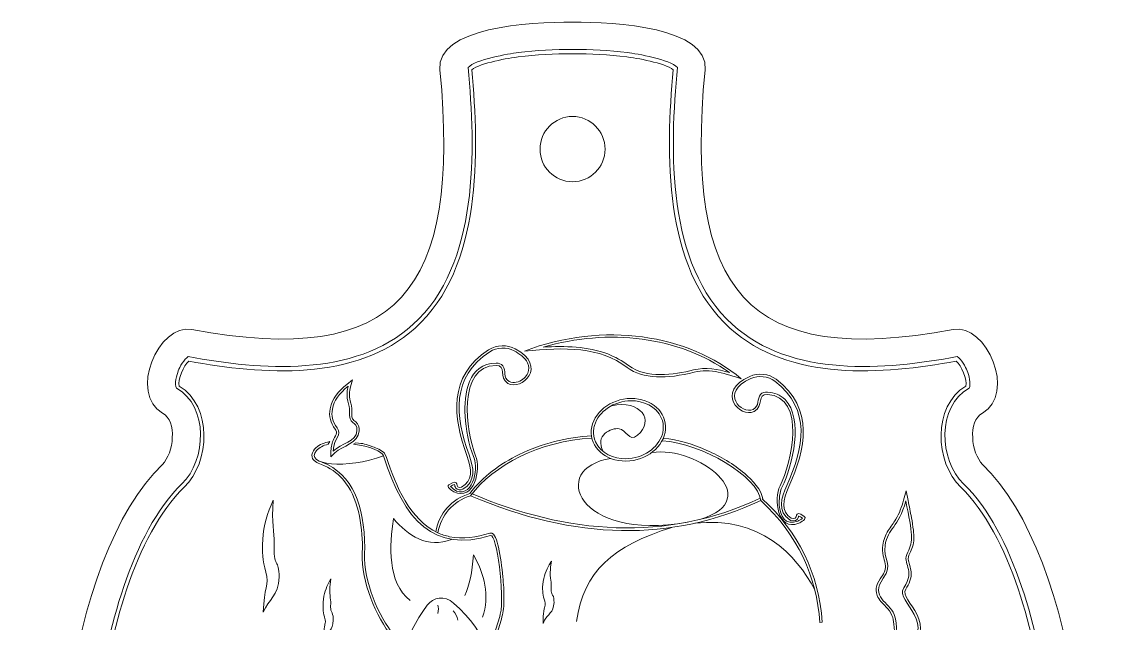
# Model space of a CAD drawing. Header units: millimetres. Extents: x -122 to 114, y -158 to 143.
# Drawn here: x -121.7 to 114.5, y 13.8 to 142.8 of the extents above; entities that cross this region are included whole.
import ezdxf

# ---------------------------------------------------------------- set-up
doc = ezdxf.new("R2010")
doc.units = ezdxf.units.MM
doc.header["$MEASUREMENT"] = 0
doc.layers.add('layer 1', color=7, linetype='Continuous')

msp = doc.modelspace()

# ---------------------------------------------------------------- linework, layer by layer
at = {"layer": 'layer 1', "color": 250, "lineweight": 20}
msp.add_ellipse((-3.5828, 115.5468), major_axis=(0, 6.9995), ratio=0.99707122, dxfattribs=at)
msp.add_open_spline([(-3.5934, -157.1901), (-24.7977, -157.7254), (-63.3817, -148.2724), (-71.129, -119.9138), (-71.129, -119.9138), (-78.3491, -93.4846), (-82.9464, -74.7906), (-99.5917, -56.9316), (-99.5917, -56.9316), (-121.6867, -33.2253), (-111.6519, 28.6851), (-91.5829, 47.9697), (-91.5829, 47.9697), (-89.0711, 50.3834), (-88.4017, 57.2121), (-91.5249, 58.9546), (-91.5249, 58.9546), (-98.8672, 63.0509), (-92.4483, 78.2326), (-85.2413, 76.8838), (-85.2413, 76.8838), (-40.8622, 68.5782), (-27.5218, 85.1053), (-32.0233, 132.5463), (-32.0233, 132.5463), (-32.8886, 141.6669), (-12.8746, 142.7893), (-3.5934, 142.7893), (-3.5934, 142.7893), (5.6878, 142.7893), (25.7018, 141.6669), (24.8365, 132.5463), (24.8365, 132.5463), (20.335, 85.1053), (33.6754, 68.5782), (78.0545, 76.8838), (78.0545, 76.8838), (85.2615, 78.2326), (91.6804, 63.0509), (84.3381, 58.9546), (84.3381, 58.9546), (81.2149, 57.2121), (81.8843, 50.3834), (84.3961, 47.9697), (84.3961, 47.9697), (104.4651, 28.6851), (114.4999, -33.2253), (92.4049, -56.9316), (92.4049, -56.9316), (75.7596, -74.7906), (71.1623, -93.4846), (63.9422, -119.9138), (63.9422, -119.9138), (56.1949, -148.2724), (17.6109, -157.7254), (-3.5934, -157.1901)], degree=3, knots=[0, 0, 0, 0, 0.07142857, 0.07142857, 0.07142857, 0.07142857, 0.14285714, 0.14285714, 0.14285714, 0.14285714, 0.21428571, 0.21428571, 0.21428571, 0.21428571, 0.28571429, 0.28571429, 0.28571429, 0.28571429, 0.35714286, 0.35714286, 0.35714286, 0.35714286, 0.42857143, 0.42857143, 0.42857143, 0.42857143, 0.5, 0.5, 0.5, 0.5, 0.57142857, 0.57142857, 0.57142857, 0.57142857, 0.64285714, 0.64285714, 0.64285714, 0.64285714, 0.71428571, 0.71428571, 0.71428571, 0.71428571, 0.78571429, 0.78571429, 0.78571429, 0.78571429, 0.85714286, 0.85714286, 0.85714286, 0.85714286, 0.92857143, 0.92857143, 0.92857143, 0.92857143, 1, 1, 1, 1], dxfattribs=at)
at = {"layer": 'layer 1', "color": 22, "lineweight": 20}
for points, knots in [([(81.4948, 64.3349), (81.9644, 65.0621), (81.3734, 67.2955), (81.0937, 68.0071), (81.0937, 68.0071), (80.7868, 68.7879), (79.7967, 70.6115), (78.9343, 71.0658), (78.9343, 71.0658), (63.4337, 68.1881), (43.3989, 66.4985), (30.7468, 77.9156), (30.7468, 77.9156), (16.4928, 90.7781), (17.2655, 115.5359), (18.9133, 133.0356), (18.9133, 133.0356), (17.3655, 134.7781), (10.1925, 135.9845), (8.1835, 136.2418), (8.1835, 136.2418), (4.3197, 136.7369), (0.3535, 136.9197), (-3.5416, 136.9197), (-3.5416, 136.9197), (-7.4366, 136.9197), (-11.4028, 136.7369), (-15.2666, 136.2418), (-15.2666, 136.2418), (-17.2756, 135.9845), (-24.4488, 134.7781), (-25.9965, 133.0355), (-25.9965, 133.0355), (-24.3488, 115.5408), (-23.5745, 90.7794), (-37.8299, 77.9156), (-37.8299, 77.9156), (-50.482, 66.4985), (-70.5168, 68.1881), (-86.0175, 71.0658), (-86.0175, 71.0658), (-86.8798, 70.6115), (-87.8699, 68.7879), (-88.1768, 68.0071), (-88.1768, 68.0071), (-88.4565, 67.2955), (-89.0475, 65.0621), (-88.5779, 64.3349), (-88.5779, 64.3349), (-88.5735, 64.3323), (-88.5691, 64.3298), (-88.565, 64.3275), (-88.565, 64.3275), (-81.619, 60.4523), (-82.1209, 48.8334), (-87.3924, 43.7676), (-87.3924, 43.7676), (-98.1765, 33.4051), (-103.806, 11.2104), (-105.3823, -3.1796), (-105.3823, -3.1796), (-107.0459, -18.3658), (-106.2192, -40.8494), (-95.1697, -52.7046), (-95.1697, -52.7046), (-77.1089, -72.0824), (-72.0999, -93.3357), (-65.3077, -118.1984), (-65.3077, -118.1984), (-58.8461, -141.8507), (-25.1148, -151.6032), (-3.6921, -151.0624), (-3.6921, -151.0624), (-3.6921, -151.0624), (-3.5416, -151.0586), (-3.5416, -151.0586), (-3.5416, -151.0586), (-3.5416, -151.0586), (-3.391, -151.0624), (-3.391, -151.0624), (-3.391, -151.0624), (18.0317, -151.6032), (51.763, -141.8507), (58.2246, -118.1984), (58.2246, -118.1984), (65.0168, -93.3357), (70.0257, -72.0824), (88.0866, -52.7046), (88.0866, -52.7046), (99.1361, -40.8494), (99.9628, -18.3658), (98.2992, -3.1796), (98.2992, -3.1796), (96.7229, 11.2104), (91.0934, 33.4051), (80.3093, 43.7677), (80.3093, 43.7677), (75.0378, 48.8334), (74.5359, 60.4523), (81.4819, 64.3275), (81.4819, 64.3275), (81.486, 64.3298), (81.4904, 64.3323), (81.4948, 64.3349)], [0, 0, 0, 0, 0.03846154, 0.03846154, 0.03846154, 0.03846154, 0.07692308, 0.07692308, 0.07692308, 0.07692308, 0.11538462, 0.11538462, 0.11538462, 0.11538462, 0.15384615, 0.15384615, 0.15384615, 0.15384615, 0.19230769, 0.19230769, 0.19230769, 0.19230769, 0.23076923, 0.23076923, 0.23076923, 0.23076923, 0.26923077, 0.26923077, 0.26923077, 0.26923077, 0.30769231, 0.30769231, 0.30769231, 0.30769231, 0.34615385, 0.34615385, 0.34615385, 0.34615385, 0.38461538, 0.38461538, 0.38461538, 0.38461538, 0.42307692, 0.42307692, 0.42307692, 0.42307692, 0.46153846, 0.46153846, 0.46153846, 0.46153846, 0.5, 0.5, 0.5, 0.5, 0.53846154, 0.53846154, 0.53846154, 0.53846154, 0.57692308, 0.57692308, 0.57692308, 0.57692308, 0.61538462, 0.61538462, 0.61538462, 0.61538462, 0.65384615, 0.65384615, 0.65384615, 0.65384615, 0.69230769, 0.69230769, 0.69230769, 0.69230769, 0.73076923, 0.73076923, 0.73076923, 0.73076923, 0.76923077, 0.76923077, 0.76923077, 0.76923077, 0.80769231, 0.80769231, 0.80769231, 0.80769231, 0.84615385, 0.84615385, 0.84615385, 0.84615385, 0.88461538, 0.88461538, 0.88461538, 0.88461538, 0.92307692, 0.92307692, 0.92307692, 0.92307692, 0.96153846, 0.96153846, 0.96153846, 0.96153846, 1, 1, 1, 1]), ([(80.7876, 64.7495), (81.1, 66.08), (79.8296, 69.1729), (78.6961, 70.088), (78.6961, 70.088), (62.9617, 67.1968), (42.945, 65.6553), (30.1614, 77.1909), (30.1614, 77.1909), (15.7798, 90.1685), (16.3806, 114.7929), (18.0286, 132.5646), (18.0286, 132.5646), (16.1214, 134.0436), (9.9676, 135.0702), (8.0306, 135.3184), (8.0306, 135.3184), (4.2003, 135.8091), (0.2677, 135.9898), (-3.5934, 135.9898), (-3.5934, 135.9898), (-7.4545, 135.9898), (-11.3871, 135.8091), (-15.2174, 135.3184), (-15.2174, 135.3184), (-17.1544, 135.0702), (-23.3082, 134.0436), (-25.2154, 132.5646), (-25.2154, 132.5646), (-23.5674, 114.7929), (-22.9667, 90.1685), (-37.3482, 77.1909), (-37.3482, 77.1909), (-50.1318, 65.6553), (-70.1485, 67.1968), (-85.8829, 70.088), (-85.8829, 70.088), (-87.0164, 69.1729), (-88.2868, 66.08), (-87.9744, 64.7495), (-87.9744, 64.7495), (-80.8151, 60.4715), (-81.2982, 48.436), (-86.8925, 43.06), (-86.8925, 43.06), (-97.521, 32.847), (-103.0882, 10.7811), (-104.6413, -3.397), (-104.6413, -3.397), (-106.2757, -18.317), (-105.5027, -40.6324), (-94.6389, -52.2883), (-94.6389, -52.2883), (-76.4675, -71.7847), (-71.4237, -93.1035), (-64.5903, -118.117), (-64.5903, -118.117), (-58.2383, -141.3682), (-24.7829, -150.9233), (-3.764, -150.3928), (-3.764, -150.3928), (-3.764, -150.3928), (-3.5934, -150.3884), (-3.5934, -150.3884), (-3.5934, -150.3884), (-3.5934, -150.3884), (-3.4228, -150.3928), (-3.4228, -150.3928), (-3.4228, -150.3928), (17.5961, -150.9233), (51.0515, -141.3682), (57.4035, -118.117), (57.4035, -118.117), (64.2369, -93.1035), (69.2807, -71.7847), (87.4521, -52.2883), (87.4521, -52.2883), (98.3159, -40.6324), (99.0889, -18.317), (97.4545, -3.397), (97.4545, -3.397), (95.9014, 10.7811), (90.3342, 32.847), (79.7056, 43.06), (79.7056, 43.06), (74.1114, 48.436), (73.6283, 60.4715), (80.7876, 64.7495)], [0, 0, 0, 0, 0.04545455, 0.04545455, 0.04545455, 0.04545455, 0.09090909, 0.09090909, 0.09090909, 0.09090909, 0.13636364, 0.13636364, 0.13636364, 0.13636364, 0.18181818, 0.18181818, 0.18181818, 0.18181818, 0.22727273, 0.22727273, 0.22727273, 0.22727273, 0.27272727, 0.27272727, 0.27272727, 0.27272727, 0.31818182, 0.31818182, 0.31818182, 0.31818182, 0.36363636, 0.36363636, 0.36363636, 0.36363636, 0.40909091, 0.40909091, 0.40909091, 0.40909091, 0.45454545, 0.45454545, 0.45454545, 0.45454545, 0.5, 0.5, 0.5, 0.5, 0.54545455, 0.54545455, 0.54545455, 0.54545455, 0.59090909, 0.59090909, 0.59090909, 0.59090909, 0.63636364, 0.63636364, 0.63636364, 0.63636364, 0.68181818, 0.68181818, 0.68181818, 0.68181818, 0.72727273, 0.72727273, 0.72727273, 0.72727273, 0.77272727, 0.77272727, 0.77272727, 0.77272727, 0.81818182, 0.81818182, 0.81818182, 0.81818182, 0.86363636, 0.86363636, 0.86363636, 0.86363636, 0.90909091, 0.90909091, 0.90909091, 0.90909091, 0.95454545, 0.95454545, 0.95454545, 0.95454545, 1, 1, 1, 1]), ([(32.5637, 66.3288), (29.5081, 67.3127), (25.9787, 68.608), (22.4932, 67.7284), (22.4932, 67.7284), (16.6339, 66.2496), (11.545, 66.2017), (8.155, 68.7442), (8.155, 68.7442), (2.2086, 73.2039), (-5.1562, 73.0882), (-13.8938, 72.2609), (-13.8938, 72.2609), (2.9915, 78.6715), (21.3121, 75.881), (32.5637, 66.3288)], [0, 0, 0, 0, 0.25, 0.25, 0.25, 0.25, 0.5, 0.5, 0.5, 0.5, 0.75, 0.75, 0.75, 0.75, 1, 1, 1, 1]), ([(-9.8596, 73.0907), (-5.1913, 73.3794), (-0.312, 73.2718), (3.9604, 71.6267), (3.9604, 71.6267), (5.5703, 71.0068), (7.0722, 70.1806), (8.4535, 69.1446), (8.4535, 69.1446), (12.2535, 66.2947), (18.0952, 67.1339), (22.3716, 68.2132), (22.3716, 68.2132), (24.9846, 68.8727), (27.5652, 68.3742), (30.0811, 67.6355), (30.0811, 67.6355), (24.6083, 71.5699), (18.0278, 73.8904), (11.3812, 74.7854), (11.3812, 74.7854), (4.2863, 75.7407), (-2.9944, 75.1096), (-9.8596, 73.0907)], [0, 0, 0, 0, 0.16666667, 0.16666667, 0.16666667, 0.16666667, 0.33333333, 0.33333333, 0.33333333, 0.33333333, 0.5, 0.5, 0.5, 0.5, 0.66666667, 0.66666667, 0.66666667, 0.66666667, 0.83333333, 0.83333333, 0.83333333, 0.83333333, 1, 1, 1, 1]), ([(-29.0582, 42.1093), (-29.4928, 42.3238), (-30.7841, 43.1863), (-30.1191, 43.6013), (-30.1191, 43.6013), (-27.4521, 45.2652), (-29.2272, 42.5651), (-27.3715, 43.0616), (-27.3715, 43.0616), (-24.9616, 44.456), (-25.1529, 46.7586), (-26.2601, 49.8361), (-26.2601, 49.8361), (-29.2069, 58.0275), (-30.3545, 66.8168), (-21.6069, 72.5295), (-21.6069, 72.5295), (-19.8637, 73.6683), (-17.5479, 73.6292), (-15.8885, 72.7525), (-15.8885, 72.7525), (-8.7708, 68.9908), (-14.5201, 63.6171), (-17.4502, 65.3334), (-17.4502, 65.3334), (-19.5466, 66.5615), (-17.6459, 69.1856), (-19.9844, 69.1763), (-19.9844, 69.1763), (-28.3885, 69.1429), (-26.4653, 54.9415), (-24.3669, 49.8191), (-24.3669, 49.8191), (-23.2246, 47.0309), (-24.6066, 39.9121), (-29.0582, 42.1093)], [0, 0, 0, 0, 0.11111111, 0.11111111, 0.11111111, 0.11111111, 0.22222222, 0.22222222, 0.22222222, 0.22222222, 0.33333333, 0.33333333, 0.33333333, 0.33333333, 0.44444444, 0.44444444, 0.44444444, 0.44444444, 0.55555556, 0.55555556, 0.55555556, 0.55555556, 0.66666667, 0.66666667, 0.66666667, 0.66666667, 0.77777778, 0.77777778, 0.77777778, 0.77777778, 0.88888889, 0.88888889, 0.88888889, 0.88888889, 1, 1, 1, 1]), ([(-28.9223, 43.6426), (-29.1302, 43.5986), (-29.532, 43.3716), (-29.7514, 43.2401), (-29.7514, 43.2401), (-29.5628, 42.9981), (-28.6967, 42.3363), (-28.5109, 42.2446), (-28.5109, 42.2446), (-24.5302, 40.8433), (-23.7867, 48.0672), (-24.8281, 49.6291), (-24.8281, 49.6291), (-25.8771, 52.1899), (-26.4676, 55.5506), (-26.6247, 58.3022), (-26.6247, 58.3022), (-26.8924, 62.9922), (-26.0208, 69.6522), (-19.9864, 69.6762), (-19.9864, 69.6762), (-19.4222, 69.6784), (-18.8615, 69.5474), (-18.5096, 69.0689), (-18.5096, 69.0689), (-17.7737, 68.0685), (-18.5544, 66.5593), (-17.1987, 65.7652), (-17.1987, 65.7652), (-17.0696, 65.6895), (-16.9319, 65.6307), (-16.7885, 65.5884), (-16.7885, 65.5884), (-15.8046, 65.2986), (-14.6683, 65.7856), (-13.9522, 66.4598), (-13.9522, 66.4598), (-13.6373, 66.7562), (-13.3722, 67.1117), (-13.1968, 67.5085), (-13.1968, 67.5085), (-12.8694, 68.2489), (-12.9019, 69.0152), (-13.2535, 69.7412), (-13.2535, 69.7412), (-13.8057, 70.8812), (-15.0363, 71.737), (-16.121, 72.3101), (-16.121, 72.3101), (-17.709, 73.1493), (-19.8225, 73.0986), (-21.3348, 72.1106), (-21.3348, 72.1106), (-29.6745, 66.6642), (-28.7844, 58.3262), (-25.7912, 50.0058), (-25.7912, 50.0058), (-24.8135, 47.2884), (-24.1881, 44.3263), (-27.1225, 42.6286), (-27.1225, 42.6286), (-27.5525, 42.3793), (-28.2908, 42.4738), (-28.61, 42.8727), (-28.61, 42.8727), (-28.7964, 43.1054), (-28.8346, 43.3716), (-28.9223, 43.6426)], [0, 0, 0, 0, 0.05882353, 0.05882353, 0.05882353, 0.05882353, 0.11764706, 0.11764706, 0.11764706, 0.11764706, 0.17647059, 0.17647059, 0.17647059, 0.17647059, 0.23529412, 0.23529412, 0.23529412, 0.23529412, 0.29411765, 0.29411765, 0.29411765, 0.29411765, 0.35294118, 0.35294118, 0.35294118, 0.35294118, 0.41176471, 0.41176471, 0.41176471, 0.41176471, 0.47058824, 0.47058824, 0.47058824, 0.47058824, 0.52941176, 0.52941176, 0.52941176, 0.52941176, 0.58823529, 0.58823529, 0.58823529, 0.58823529, 0.64705882, 0.64705882, 0.64705882, 0.64705882, 0.70588235, 0.70588235, 0.70588235, 0.70588235, 0.76470588, 0.76470588, 0.76470588, 0.76470588, 0.82352941, 0.82352941, 0.82352941, 0.82352941, 0.88235294, 0.88235294, 0.88235294, 0.88235294, 0.94117647, 0.94117647, 0.94117647, 0.94117647, 1, 1, 1, 1]), ([(44.9526, 35.3533), (45.4039, 35.5373), (46.7654, 36.3082), (46.1378, 36.7677), (46.1378, 36.7677), (43.621, 38.6105), (45.16, 35.796), (43.3522, 36.419), (43.3522, 36.419), (41.0684, 37.9753), (41.4563, 40.2579), (42.8234, 43.25), (42.8234, 43.25), (46.4626, 51.2141), (48.3586, 59.8984), (40.1257, 66.1972), (40.1257, 66.1972), (38.4851, 67.4527), (36.1726, 67.5733), (34.4433, 66.8134), (34.4433, 66.8134), (27.0246, 63.5534), (32.2974, 57.7994), (35.3654, 59.3086), (35.3654, 59.3086), (37.5608, 60.3888), (35.8903, 63.1363), (38.221, 62.9656), (38.221, 62.9656), (46.5975, 62.3532), (43.465, 48.3262), (40.9345, 43.3636), (40.9345, 43.3636), (39.557, 40.6623), (40.3259, 33.4693), (44.9526, 35.3533)], [0, 0, 0, 0, 0.11111111, 0.11111111, 0.11111111, 0.11111111, 0.22222222, 0.22222222, 0.22222222, 0.22222222, 0.33333333, 0.33333333, 0.33333333, 0.33333333, 0.44444444, 0.44444444, 0.44444444, 0.44444444, 0.55555556, 0.55555556, 0.55555556, 0.55555556, 0.66666667, 0.66666667, 0.66666667, 0.66666667, 0.77777778, 0.77777778, 0.77777778, 0.77777778, 0.88888889, 0.88888889, 0.88888889, 0.88888889, 1, 1, 1, 1]), ([(45.7397, 36.4384), (45.5341, 36.5829), (45.152, 36.8372), (44.9516, 36.8924), (44.9516, 36.8924), (44.9191, 36.8167), (44.884, 36.7046), (44.8664, 36.6567), (44.8664, 36.6567), (44.5729, 35.8595), (43.9893, 35.6708), (43.1902, 35.9461), (43.1902, 35.9461), (43.1902, 35.9461), (43.1272, 35.9679), (43.1272, 35.9679), (43.1272, 35.9679), (43.1272, 35.9679), (43.072, 36.0054), (43.072, 36.0054), (43.072, 36.0054), (40.2671, 37.9169), (41.1777, 40.8484), (42.3702, 43.4583), (42.3702, 43.4583), (46.0172, 51.4395), (47.7223, 59.7564), (39.8233, 65.7997), (39.8233, 65.7997), (38.388, 66.8981), (36.2825, 67.0757), (34.6434, 66.3554), (34.6434, 66.3554), (27.8698, 63.379), (32.6584, 58.5339), (35.1459, 59.7575), (35.1459, 59.7575), (36.5716, 60.459), (35.9219, 62.0136), (36.7365, 62.961), (36.7365, 62.961), (37.1246, 63.4124), (37.6924, 63.5055), (38.2573, 63.4642), (38.2573, 63.4642), (39.684, 63.36), (40.9889, 62.8747), (42.0135, 61.8512), (42.0135, 61.8512), (45.997, 57.872), (43.6412, 47.5738), (41.3784, 43.1359), (41.3784, 43.1359), (40.8686, 42.1365), (40.6674, 40.3004), (40.7503, 39.198), (40.7503, 39.198), (40.9208, 36.927), (42.0343, 34.7046), (44.765, 35.8164), (44.765, 35.8164), (44.959, 35.8955), (45.53, 36.208), (45.7397, 36.4384)], [0, 0, 0, 0, 0.0625, 0.0625, 0.0625, 0.0625, 0.125, 0.125, 0.125, 0.125, 0.1875, 0.1875, 0.1875, 0.1875, 0.25, 0.25, 0.25, 0.25, 0.3125, 0.3125, 0.3125, 0.3125, 0.375, 0.375, 0.375, 0.375, 0.4375, 0.4375, 0.4375, 0.4375, 0.5, 0.5, 0.5, 0.5, 0.5625, 0.5625, 0.5625, 0.5625, 0.625, 0.625, 0.625, 0.625, 0.6875, 0.6875, 0.6875, 0.6875, 0.75, 0.75, 0.75, 0.75, 0.8125, 0.8125, 0.8125, 0.8125, 0.875, 0.875, 0.875, 0.875, 0.9375, 0.9375, 0.9375, 0.9375, 1, 1, 1, 1]), ([(-51.2191, 64.6073), (-51.4969, 63.5699), (-51.5362, 62.6432), (-51.2967, 61.5987), (-51.2967, 61.5987), (-51.1367, 60.9011), (-50.8221, 60.1306), (-50.9138, 59.4105), (-50.9138, 59.4105), (-50.9756, 58.9248), (-51.0265, 58.2105), (-50.7809, 57.7608), (-50.7809, 57.7608), (-50.6257, 57.477), (-50.3447, 57.3008), (-50.1052, 57.0962), (-50.1052, 57.0962), (-49.4736, 56.5563), (-49.303, 55.9461), (-49.3454, 55.1263), (-49.3454, 55.1263), (-49.4835, 52.4458), (-52.9769, 51.988), (-54.5683, 50.4647), (-54.5683, 50.4647), (-54.5683, 50.4647), (-55.4613, 49.6099), (-55.4613, 49.6099), (-55.4613, 49.6099), (-55.4613, 49.6099), (-55.4106, 50.847), (-55.4106, 50.847), (-55.4106, 50.847), (-55.3724, 51.7764), (-55.1821, 52.5917), (-54.7875, 53.4314), (-54.7875, 53.4314), (-54.6295, 53.7676), (-54.2817, 54.3382), (-54.2337, 54.6932), (-54.2337, 54.6932), (-54.1928, 54.9952), (-54.35, 55.2793), (-54.5148, 55.5197), (-54.5148, 55.5197), (-55.4909, 56.944), (-55.8977, 58.1854), (-55.5921, 59.9033), (-55.5921, 59.9033), (-55.187, 62.1824), (-53.7487, 63.6997), (-52.0166, 65.1236), (-52.0166, 65.1236), (-52.0166, 65.1236), (-50.8165, 66.1102), (-50.8165, 66.1102), (-50.8165, 66.1102), (-50.8165, 66.1102), (-51.2191, 64.6073), (-51.2191, 64.6073)], [0, 0, 0, 0, 0.06666667, 0.06666667, 0.06666667, 0.06666667, 0.13333333, 0.13333333, 0.13333333, 0.13333333, 0.2, 0.2, 0.2, 0.2, 0.26666667, 0.26666667, 0.26666667, 0.26666667, 0.33333333, 0.33333333, 0.33333333, 0.33333333, 0.4, 0.4, 0.4, 0.4, 0.46666667, 0.46666667, 0.46666667, 0.46666667, 0.53333333, 0.53333333, 0.53333333, 0.53333333, 0.6, 0.6, 0.6, 0.6, 0.66666667, 0.66666667, 0.66666667, 0.66666667, 0.73333333, 0.73333333, 0.73333333, 0.73333333, 0.8, 0.8, 0.8, 0.8, 0.86666667, 0.86666667, 0.86666667, 0.86666667, 0.93333333, 0.93333333, 0.93333333, 0.93333333, 1, 1, 1, 1]), ([(-54.9125, 50.8264), (-54.7877, 53.8671), (-52.9574, 54.1298), (-54.1039, 55.8029), (-54.1039, 55.8029), (-55.0738, 57.2182), (-55.3665, 58.3249), (-55.1014, 59.8155), (-55.1014, 59.8155), (-54.7674, 61.6942), (-53.7047, 63.0894), (-51.7005, 64.737), (-51.7005, 64.737), (-52.4591, 61.9052), (-51.2579, 60.6554), (-51.4083, 59.4738), (-51.4083, 59.4738), (-51.8232, 56.2127), (-49.7226, 57.4886), (-49.8432, 55.1521), (-49.8432, 55.1521), (-49.9629, 52.8285), (-53.2658, 52.4026), (-54.9125, 50.8264)], [0, 0, 0, 0, 0.16666667, 0.16666667, 0.16666667, 0.16666667, 0.33333333, 0.33333333, 0.33333333, 0.33333333, 0.5, 0.5, 0.5, 0.5, 0.66666667, 0.66666667, 0.66666667, 0.66666667, 0.83333333, 0.83333333, 0.83333333, 0.83333333, 1, 1, 1, 1]), ([(8.9534, 62.0985), (13.3512, 62.1391), (16.6733, 59.1654), (16.3717, 55.4583), (16.3717, 55.4583), (16.0701, 51.7511), (12.259, 48.7117), (7.8612, 48.6711), (7.8612, 48.6711), (3.4636, 48.6306), (0.1416, 51.6042), (0.4432, 55.3114), (0.4432, 55.3114), (0.7448, 59.0187), (4.5559, 62.0579), (8.9534, 62.0985)], [0, 0, 0, 0, 0.25, 0.25, 0.25, 0.25, 0.5, 0.5, 0.5, 0.5, 0.75, 0.75, 0.75, 0.75, 1, 1, 1, 1]), ([(8.958, 61.5986), (7.182, 61.5822), (5.4086, 61.0449), (3.9415, 60.0361), (3.9415, 60.0361), (2.6379, 59.1395), (1.5637, 57.8517), (1.1278, 56.3087), (1.1278, 56.3087), (1.0321, 55.9697), (0.9686, 55.6221), (0.94, 55.2707), (0.94, 55.2707), (0.8712, 54.4245), (1.0097, 53.5825), (1.3557, 52.807), (1.3557, 52.807), (2.4679, 50.3136), (5.2624, 49.1471), (7.8566, 49.171), (7.8566, 49.171), (9.6327, 49.1874), (11.4062, 49.7247), (12.8733, 50.7337), (12.8733, 50.7337), (14.1771, 51.6303), (15.2513, 52.9181), (15.687, 54.4612), (15.687, 54.4612), (15.7828, 54.8002), (15.8462, 55.1477), (15.8748, 55.499), (15.8748, 55.499), (15.9436, 56.345), (15.8052, 57.1869), (15.4594, 57.9623), (15.4594, 57.9623), (14.3472, 60.456), (11.5524, 61.6226), (8.958, 61.5986)], [0, 0, 0, 0, 0.1, 0.1, 0.1, 0.1, 0.2, 0.2, 0.2, 0.2, 0.3, 0.3, 0.3, 0.3, 0.4, 0.4, 0.4, 0.4, 0.5, 0.5, 0.5, 0.5, 0.6, 0.6, 0.6, 0.6, 0.7, 0.7, 0.7, 0.7, 0.8, 0.8, 0.8, 0.8, 0.9, 0.9, 0.9, 0.9, 1, 1, 1, 1]), ([(3.0605, 50.6712), (0.9523, 54.3031), (4.839, 55.8244), (6.4061, 55.6188), (6.4061, 55.6188), (7.8907, 55.4241), (8.511, 52.6871), (10.3486, 54.2043), (10.3486, 54.2043), (14.1288, 57.3255), (11.0535, 61.9418), (4.7545, 60.5205)], [0, 0, 0, 0, 0.33333333, 0.33333333, 0.33333333, 0.33333333, 0.66666667, 0.66666667, 0.66666667, 0.66666667, 1, 1, 1, 1]), ([(-44.1088, 49.7779), (-39.7643, 35.8481), (-33.187, 28.904), (-21.1572, 32.7485), (-21.1572, 32.7485), (-19.9269, 33.1415), (-18.0642, 20.0525), (-19.0909, 15.8559), (-19.0909, 15.8559), (-19.3971, 14.6036), (-19.7657, 13.3712), (-20.2014, 12.2311), (-20.2014, 12.2311), (-20.2014, 12.2311), (-19.7359, 12.0522), (-19.7359, 12.0522), (-19.7359, 12.0522), (-19.2779, 13.2506), (-18.9115, 14.4907), (-18.6067, 15.7368), (-18.6067, 15.7368), (-18.3365, 16.8411), (-18.2955, 18.165), (-18.2948, 19.2997), (-18.2948, 19.2997), (-18.294, 20.8181), (-18.389, 22.3497), (-18.5321, 23.861), (-18.5321, 23.861), (-18.7313, 25.9632), (-19.0244, 28.1501), (-19.4955, 30.2093), (-19.4955, 30.2093), (-19.6522, 30.8939), (-19.8417, 31.6507), (-20.1185, 32.2968), (-20.1185, 32.2968), (-20.3182, 32.7631), (-20.6929, 33.4215), (-21.3085, 33.2248), (-21.3085, 33.2248), (-24.1301, 32.3231), (-27.1023, 31.8754), (-29.9609, 32.4659), (-29.9609, 32.4659), (-30.8275, 32.6597), (-31.6649, 32.915), (-32.4757, 33.2842), (-32.4757, 33.2842), (-38.4214, 35.9913), (-41.6041, 43.5497), (-43.4892, 49.471), (-43.4892, 49.471), (-43.4892, 49.471), (-43.9088, 50.3645), (-43.9088, 50.3645), (-43.9088, 50.3645), (-44.5065, 51.0209), (-45.7796, 51.5176), (-46.4475, 51.7581), (-46.4475, 51.7581), (-48.0245, 52.3259), (-48.3816, 52.4188), (-50.0457, 52.6046), (-50.0457, 52.6046), (-50.0457, 52.6046), (-50.5658, 52.285), (-50.5658, 52.285), (-50.5658, 52.285), (-47.0379, 51.8911), (-44.4824, 50.708), (-44.1088, 49.7779), (-44.1088, 49.7779), (-52.0717, 46.888), (-61.2019, 47.7928), (-58.5288, 50.9203), (-58.5288, 50.9203), (-57.952, 51.5953), (-57.0644, 52.0241), (-56.007, 52.2647), (-56.007, 52.2647), (-56.007, 52.2647), (-55.6311, 52.8629), (-55.6311, 52.8629), (-55.6311, 52.8629), (-55.6311, 52.8629), (-56.1173, 52.7523), (-56.1173, 52.7523), (-56.1173, 52.7523), (-57.1545, 52.5163), (-58.2009, 52.0722), (-58.9073, 51.2457), (-58.9073, 51.2457), (-59.3114, 50.7729), (-59.6187, 50.1756), (-59.4603, 49.538), (-59.4603, 49.538), (-59.2601, 48.7326), (-58.4255, 48.2484), (-57.4329, 47.9581), (-57.4329, 47.9581), (-55.6825, 47.2296), (-54.1397, 46.196), (-52.8722, 44.7711), (-52.8722, 44.7711), (-49.4757, 40.9527), (-48.7766, 35.0275), (-48.6145, 30.1185), (-48.6145, 30.1185), (-49.2081, 23.9728), (-46.456, 16.6804), (-42.8724, 11.7823), (-42.8724, 11.7823), (-42.8724, 11.7823), (-42.5775, 11.3792), (-42.5775, 11.3792), (-42.5775, 11.3792), (-42.5775, 11.3792), (-42.4705, 12.0781), (-42.4705, 12.0781)], [0, 0, 0, 0, 0.03333333, 0.03333333, 0.03333333, 0.03333333, 0.06666667, 0.06666667, 0.06666667, 0.06666667, 0.1, 0.1, 0.1, 0.1, 0.13333333, 0.13333333, 0.13333333, 0.13333333, 0.16666667, 0.16666667, 0.16666667, 0.16666667, 0.2, 0.2, 0.2, 0.2, 0.23333333, 0.23333333, 0.23333333, 0.23333333, 0.26666667, 0.26666667, 0.26666667, 0.26666667, 0.3, 0.3, 0.3, 0.3, 0.33333333, 0.33333333, 0.33333333, 0.33333333, 0.36666667, 0.36666667, 0.36666667, 0.36666667, 0.4, 0.4, 0.4, 0.4, 0.43333333, 0.43333333, 0.43333333, 0.43333333, 0.46666667, 0.46666667, 0.46666667, 0.46666667, 0.5, 0.5, 0.5, 0.5, 0.53333333, 0.53333333, 0.53333333, 0.53333333, 0.56666667, 0.56666667, 0.56666667, 0.56666667, 0.6, 0.6, 0.6, 0.6, 0.63333333, 0.63333333, 0.63333333, 0.63333333, 0.66666667, 0.66666667, 0.66666667, 0.66666667, 0.7, 0.7, 0.7, 0.7, 0.73333333, 0.73333333, 0.73333333, 0.73333333, 0.76666667, 0.76666667, 0.76666667, 0.76666667, 0.8, 0.8, 0.8, 0.8, 0.83333333, 0.83333333, 0.83333333, 0.83333333, 0.86666667, 0.86666667, 0.86666667, 0.86666667, 0.9, 0.9, 0.9, 0.9, 0.93333333, 0.93333333, 0.93333333, 0.93333333, 0.96666667, 0.96666667, 0.96666667, 0.96666667, 1, 1, 1, 1]), ([(-32.9413, 33.5089), (-32.228, 37.5514), (-29.5373, 40.491), (-25.6209, 41.7155), (-25.6209, 41.7155), (-22.8337, 45.3842), (-19.1231, 48.0817), (-15.0146, 50.0891), (-15.0146, 50.0891), (-10.1834, 52.4494), (-4.8226, 53.7929), (0.5376, 54.0983)], [0, 0, 0, 0, 0.33333333, 0.33333333, 0.33333333, 0.33333333, 0.66666667, 0.66666667, 0.66666667, 0.66666667, 1, 1, 1, 1]), ([(-32.4757, 33.2841), (-31.817, 37.017), (-29.3321, 40.0316), (-25.4725, 41.2383), (-25.4725, 41.2383), (-2.9334, 31.6753), (17.6055, 31.2354), (36.7883, 40.2191), (36.7883, 40.2191), (36.2234, 45.3825), (24.1415, 52.4827), (15.6487, 53.0468)], [0, 0, 0, 0, 0.33333333, 0.33333333, 0.33333333, 0.33333333, 0.66666667, 0.66666667, 0.66666667, 0.66666667, 1, 1, 1, 1]), ([(15.883, 53.5311), (19.1041, 53.3172), (22.3048, 52.2572), (25.247, 50.9584), (25.247, 50.9584), (28.0858, 49.7053), (30.9892, 48.0299), (33.3611, 46.0154), (33.3611, 46.0154), (34.98, 44.6405), (37.0406, 42.4967), (37.2838, 40.2736)], [0, 0, 0, 0, 0.33333333, 0.33333333, 0.33333333, 0.33333333, 0.66666667, 0.66666667, 0.66666667, 0.66666667, 1, 1, 1, 1]), ([(-57.3572, 48.4673), (-50.5835, 45.7118), (-48.415, 39.3058), (-48.1152, 30.1023), (-48.1152, 30.1023), (-48.7229, 23.9391), (-45.8754, 16.7319), (-42.4705, 12.0781)], [0, 0, 0, 0, 0.5, 0.5, 0.5, 0.5, 1, 1, 1, 1]), ([(-69.9201, 16.3066), (-69.8369, 21.5515), (-68.6165, 22.0047), (-69.381, 24.8906), (-69.381, 24.8906), (-70.0277, 27.3318), (-70.2229, 29.2408), (-70.0461, 31.8119), (-70.0461, 31.8119), (-69.8234, 35.0525), (-69.1148, 37.4591), (-67.7784, 40.301), (-67.7784, 40.301), (-68.2843, 35.4165), (-67.4833, 33.2608), (-67.5836, 31.2226), (-67.5836, 31.2226), (-67.8603, 25.5975), (-66.4597, 27.7982), (-66.54, 23.7681), (-66.54, 23.7681), (-66.6199, 19.7599), (-68.8222, 19.0254), (-69.9201, 16.3066)], [0, 0, 0, 0, 0.16666667, 0.16666667, 0.16666667, 0.16666667, 0.33333333, 0.33333333, 0.33333333, 0.33333333, 0.5, 0.5, 0.5, 0.5, 0.66666667, 0.66666667, 0.66666667, 0.66666667, 0.83333333, 0.83333333, 0.83333333, 0.83333333, 1, 1, 1, 1]), ([(37.1257, 40.5871), (44.8079, 33.5027), (49.2813, 24.5708), (49.9705, 14.1355), (49.9705, 14.1355), (49.9705, 14.1355), (49.473, 14.1025), (49.473, 14.1025)], [0, 0, 0, 0, 0.5, 0.5, 0.5, 0.5, 1, 1, 1, 1]), ([(68.3965, 40.2305), (68.6457, 38.9984), (68.895, 37.7649), (69.1203, 36.5282), (69.1203, 36.5282), (69.2818, 35.6417), (69.4343, 34.7458), (69.534, 33.85), (69.534, 33.85), (69.6691, 32.637), (69.7085, 31.4317), (69.3362, 30.2544), (69.3362, 30.2544), (69.1881, 29.7858), (68.9839, 29.343), (68.7487, 28.9124), (68.7487, 28.9124), (68.4614, 28.3868), (68.3699, 27.9118), (68.4756, 27.3224), (68.4756, 27.3224), (68.5398, 26.9642), (68.6613, 26.6104), (68.7674, 26.2626), (68.7674, 26.2626), (68.9005, 25.8262), (69.0116, 25.3981), (69.0537, 24.9419), (69.0537, 24.9419), (69.1803, 23.5694), (68.637, 22.3377), (67.8928, 21.2174), (67.8928, 21.2174), (66.1698, 18.6237), (76.3113, 14.1065), (67.1706, 6.4653), (67.1706, 6.4653), (67.1706, 6.4653), (66.5977, 5.9863), (66.5977, 5.9863), (66.5977, 5.9863), (66.5977, 5.9863), (66.3756, 6.7004), (66.3756, 6.7004), (66.3756, 6.7004), (65.9491, 8.0719), (65.6645, 9.4303), (65.5413, 10.8614), (65.5413, 10.8614), (65.4588, 11.8187), (65.4659, 12.7885), (65.3645, 13.7401), (65.3645, 13.7401), (65.2957, 14.3859), (65.1665, 14.9909), (64.9402, 15.6007), (64.9402, 15.6007), (64.6835, 16.2926), (64.1485, 16.8839), (63.647, 17.4093), (63.647, 17.4093), (62.9411, 18.1488), (62.1313, 18.908), (61.7573, 19.8827), (61.7573, 19.8827), (61.2062, 21.3194), (61.8271, 22.6834), (62.6825, 23.8457), (62.6825, 23.8457), (63.3253, 24.7191), (63.6743, 25.5293), (63.4911, 26.6195), (63.4911, 26.6195), (63.394, 27.1979), (63.1941, 27.7688), (63.0645, 28.3433), (63.0645, 28.3433), (62.8884, 29.1238), (62.8393, 29.8573), (62.9637, 30.6519), (62.9637, 30.6519), (63.1477, 31.8269), (63.4998, 32.779), (64.1346, 33.7802), (64.1346, 33.7802), (64.6594, 34.6077), (65.2655, 35.3632), (65.7698, 36.2119), (65.7698, 36.2119), (66.5247, 37.4824), (67.0362, 38.8411), (67.4274, 40.264), (67.4274, 40.264), (67.4274, 40.264), (67.982, 42.281), (67.982, 42.281), (67.982, 42.281), (67.982, 42.281), (68.3965, 40.2305), (68.3965, 40.2305)], [0, 0, 0, 0, 0.04, 0.04, 0.04, 0.04, 0.08, 0.08, 0.08, 0.08, 0.12, 0.12, 0.12, 0.12, 0.16, 0.16, 0.16, 0.16, 0.2, 0.2, 0.2, 0.2, 0.24, 0.24, 0.24, 0.24, 0.28, 0.28, 0.28, 0.28, 0.32, 0.32, 0.32, 0.32, 0.36, 0.36, 0.36, 0.36, 0.4, 0.4, 0.4, 0.4, 0.44, 0.44, 0.44, 0.44, 0.48, 0.48, 0.48, 0.48, 0.52, 0.52, 0.52, 0.52, 0.56, 0.56, 0.56, 0.56, 0.6, 0.6, 0.6, 0.6, 0.64, 0.64, 0.64, 0.64, 0.68, 0.68, 0.68, 0.68, 0.72, 0.72, 0.72, 0.72, 0.76, 0.76, 0.76, 0.76, 0.8, 0.8, 0.8, 0.8, 0.84, 0.84, 0.84, 0.84, 0.88, 0.88, 0.88, 0.88, 0.92, 0.92, 0.92, 0.92, 0.96, 0.96, 0.96, 0.96, 1, 1, 1, 1]), ([(66.8515, 6.8493), (65.439, 11.3907), (66.387, 13.1352), (65.4074, 15.7751), (65.4074, 15.7751), (64.4183, 18.441), (60.0943, 19.4871), (63.0836, 23.5488), (63.0836, 23.5488), (65.2505, 26.4931), (62.9962, 27.637), (63.4561, 30.5743), (63.4561, 30.5743), (64.0536, 34.39), (66.3118, 34.3251), (67.908, 40.1311), (67.908, 40.1311), (69.3403, 33.0479), (69.5666, 31.4497), (68.3115, 29.1527), (68.3115, 29.1527), (66.883, 26.5383), (70.1645, 25.5387), (67.478, 21.4946), (67.478, 21.4946), (65.3557, 18.3), (75.8166, 14.3438), (66.8515, 6.8493)], [0, 0, 0, 0, 0.14285714, 0.14285714, 0.14285714, 0.14285714, 0.28571429, 0.28571429, 0.28571429, 0.28571429, 0.42857143, 0.42857143, 0.42857143, 0.42857143, 0.57142857, 0.57142857, 0.57142857, 0.57142857, 0.71428571, 0.71428571, 0.71428571, 0.71428571, 0.85714286, 0.85714286, 0.85714286, 0.85714286, 1, 1, 1, 1]), ([(-38.4532, 18.7894), (-43.3006, 22.6266), (-42.895, 30.654), (-41.9618, 36.3481), (-41.9618, 36.3481), (-39.0194, 32.7144), (-34.5765, 29.8203), (-29.5607, 31.8822)], [0, 0, 0, 0, 0.5, 0.5, 0.5, 0.5, 1, 1, 1, 1]), ([(-22.8964, 15.1774), (-21.3278, 19.7512), (-22.422, 24.4627), (-24.8666, 28.5912), (-24.8666, 28.5912), (-25.0581, 24.8726), (-25.6841, 21.9473), (-26.7204, 19.8562)], [0, 0, 0, 0, 0.5, 0.5, 0.5, 0.5, 1, 1, 1, 1]), ([(-8.2816, 26.0323), (-8.3884, 25.1918), (-8.4036, 24.4409), (-8.3115, 23.5947), (-8.3115, 23.5947), (-8.2499, 23.0295), (-8.129, 22.4052), (-8.1643, 21.8218), (-8.1643, 21.8218), (-8.188, 21.4281), (-8.2077, 20.8495), (-8.1132, 20.4852), (-8.1132, 20.4852), (-8.0535, 20.2552), (-7.9455, 20.1124), (-7.8533, 19.9466), (-7.8533, 19.9466), (-7.6106, 19.5093), (-7.5449, 19.0147), (-7.5612, 18.3505), (-7.5612, 18.3505), (-7.6143, 16.1788), (-8.9575, 15.8078), (-9.5693, 14.5737), (-9.5693, 14.5737), (-9.5693, 14.5737), (-9.9128, 13.8811), (-9.9128, 13.8811), (-9.9128, 13.8811), (-9.9128, 13.8811), (-9.8931, 14.8834), (-9.8931, 14.8834), (-9.8931, 14.8834), (-9.8786, 15.6364), (-9.8054, 16.297), (-9.6536, 16.9773), (-9.6536, 16.9773), (-9.5929, 17.2497), (-9.4592, 17.7121), (-9.4407, 17.9998), (-9.4407, 17.9998), (-9.425, 18.2444), (-9.4854, 18.4745), (-9.5488, 18.6693), (-9.5488, 18.6693), (-9.9241, 19.8233), (-10.0805, 20.8292), (-9.963, 22.221), (-9.963, 22.221), (-9.8073, 24.0677), (-9.2542, 25.2971), (-8.5882, 26.4507), (-8.5882, 26.4507), (-8.5882, 26.4507), (-8.1268, 27.25), (-8.1268, 27.25), (-8.1268, 27.25), (-8.1268, 27.25), (-8.2816, 26.0323), (-8.2816, 26.0323)], [0, 0, 0, 0, 0.06666667, 0.06666667, 0.06666667, 0.06666667, 0.13333333, 0.13333333, 0.13333333, 0.13333333, 0.2, 0.2, 0.2, 0.2, 0.26666667, 0.26666667, 0.26666667, 0.26666667, 0.33333333, 0.33333333, 0.33333333, 0.33333333, 0.4, 0.4, 0.4, 0.4, 0.46666667, 0.46666667, 0.46666667, 0.46666667, 0.53333333, 0.53333333, 0.53333333, 0.53333333, 0.6, 0.6, 0.6, 0.6, 0.66666667, 0.66666667, 0.66666667, 0.66666667, 0.73333333, 0.73333333, 0.73333333, 0.73333333, 0.8, 0.8, 0.8, 0.8, 0.86666667, 0.86666667, 0.86666667, 0.86666667, 0.93333333, 0.93333333, 0.93333333, 0.93333333, 1, 1, 1, 1]), ([(-55.569, 22.2326), (-55.6647, 21.392), (-55.6783, 20.6412), (-55.5957, 19.7949), (-55.5957, 19.7949), (-55.5406, 19.2298), (-55.4322, 18.6054), (-55.4638, 18.0221), (-55.4638, 18.0221), (-55.4851, 17.6284), (-55.5027, 17.0497), (-55.418, 16.6855), (-55.418, 16.6855), (-55.3645, 16.4555), (-55.2677, 16.3127), (-55.1852, 16.1469), (-55.1852, 16.1469), (-54.9675, 15.7095), (-54.9087, 15.215), (-54.9234, 14.5508), (-54.9234, 14.5508), (-54.9709, 12.3791), (-56.1747, 12.0081), (-56.7231, 10.774), (-56.7231, 10.774), (-56.7231, 10.774), (-57.0308, 10.0813), (-57.0308, 10.0813), (-57.0308, 10.0813), (-57.0308, 10.0813), (-57.0133, 11.0836), (-57.0133, 11.0836), (-57.0133, 11.0836), (-57.0002, 11.8367), (-56.9346, 12.4972), (-56.7986, 13.1776), (-56.7986, 13.1776), (-56.7442, 13.45), (-56.6244, 13.9123), (-56.6078, 14.2), (-56.6078, 14.2), (-56.5937, 14.4446), (-56.6479, 14.6748), (-56.7046, 14.8696), (-56.7046, 14.8696), (-57.041, 16.0236), (-57.1812, 17.0294), (-57.0759, 18.4212), (-57.0759, 18.4212), (-56.9363, 20.2679), (-56.4407, 21.4973), (-55.8438, 22.6509), (-55.8438, 22.6509), (-55.8438, 22.6509), (-55.4302, 23.4503), (-55.4302, 23.4503), (-55.4302, 23.4503), (-55.4302, 23.4503), (-55.569, 22.2326), (-55.569, 22.2326)], [0, 0, 0, 0, 0.06666667, 0.06666667, 0.06666667, 0.06666667, 0.13333333, 0.13333333, 0.13333333, 0.13333333, 0.2, 0.2, 0.2, 0.2, 0.26666667, 0.26666667, 0.26666667, 0.26666667, 0.33333333, 0.33333333, 0.33333333, 0.33333333, 0.4, 0.4, 0.4, 0.4, 0.46666667, 0.46666667, 0.46666667, 0.46666667, 0.53333333, 0.53333333, 0.53333333, 0.53333333, 0.6, 0.6, 0.6, 0.6, 0.66666667, 0.66666667, 0.66666667, 0.66666667, 0.73333333, 0.73333333, 0.73333333, 0.73333333, 0.8, 0.8, 0.8, 0.8, 0.86666667, 0.86666667, 0.86666667, 0.86666667, 0.93333333, 0.93333333, 0.93333333, 0.93333333, 1, 1, 1, 1]), ([(-37.031, 0.8217), (-41.4766, 4.0007), (-40.0478, 10.7437), (-34.7446, 17.7646), (-34.7446, 17.7646), (-33.4573, 19.469), (-31.1182, 19.9736), (-29.091, 18.1883), (-29.091, 18.1883), (-21.753, 11.726), (-19.3811, 4.6709), (-23.9515, 0.3767)], [0, 0, 0, 0, 0.33333333, 0.33333333, 0.33333333, 0.33333333, 0.66666667, 0.66666667, 0.66666667, 0.66666667, 1, 1, 1, 1])]:
    msp.add_open_spline(points, degree=3, knots=knots, dxfattribs=at)
for points in [[(-25.4725, 41.2383), (-20.4869, 47.8007), (-10.6677, 52.9592), (0.5659, 53.5991)], [(13.4106, 50.5037), (23.2269, 51.9977), (38.2376, 40.6396), (23.7144, 36.1228)], [(4.6149, 49.2407), (-8.6711, 47.1628), (-2.768, 31.3739), (21.1027, 35.5445)], [(-25.2783, 41.6987), (-4.9041, 33.0543), (16.5571, 31.1607), (36.6957, 40.7344)], [(36.7883, 40.219), (44.7455, 32.881), (48.8244, 23.9253), (49.473, 14.1025)], [(22.6524, 35.3569), (36.5493, 36.9309), (44.388, 28.6749), (48.3904, 21.082)], [(17.7028, 34.4459), (5.1686, 30.528), (-1.2706, 25.0483), (-2.7036, 14.277)], [(-32.4581, 15.973), (-32.3216, 16.7197), (-32.334, 17.3233), (-32.4948, 17.7841)], [(-28.1969, 14.5493), (-28.3563, 15.3264), (-28.6779, 16.0051), (-29.1613, 16.5856)]]:
    msp.add_open_spline(points, degree=3, dxfattribs=at)

doc.saveas('drawing.dxf')
